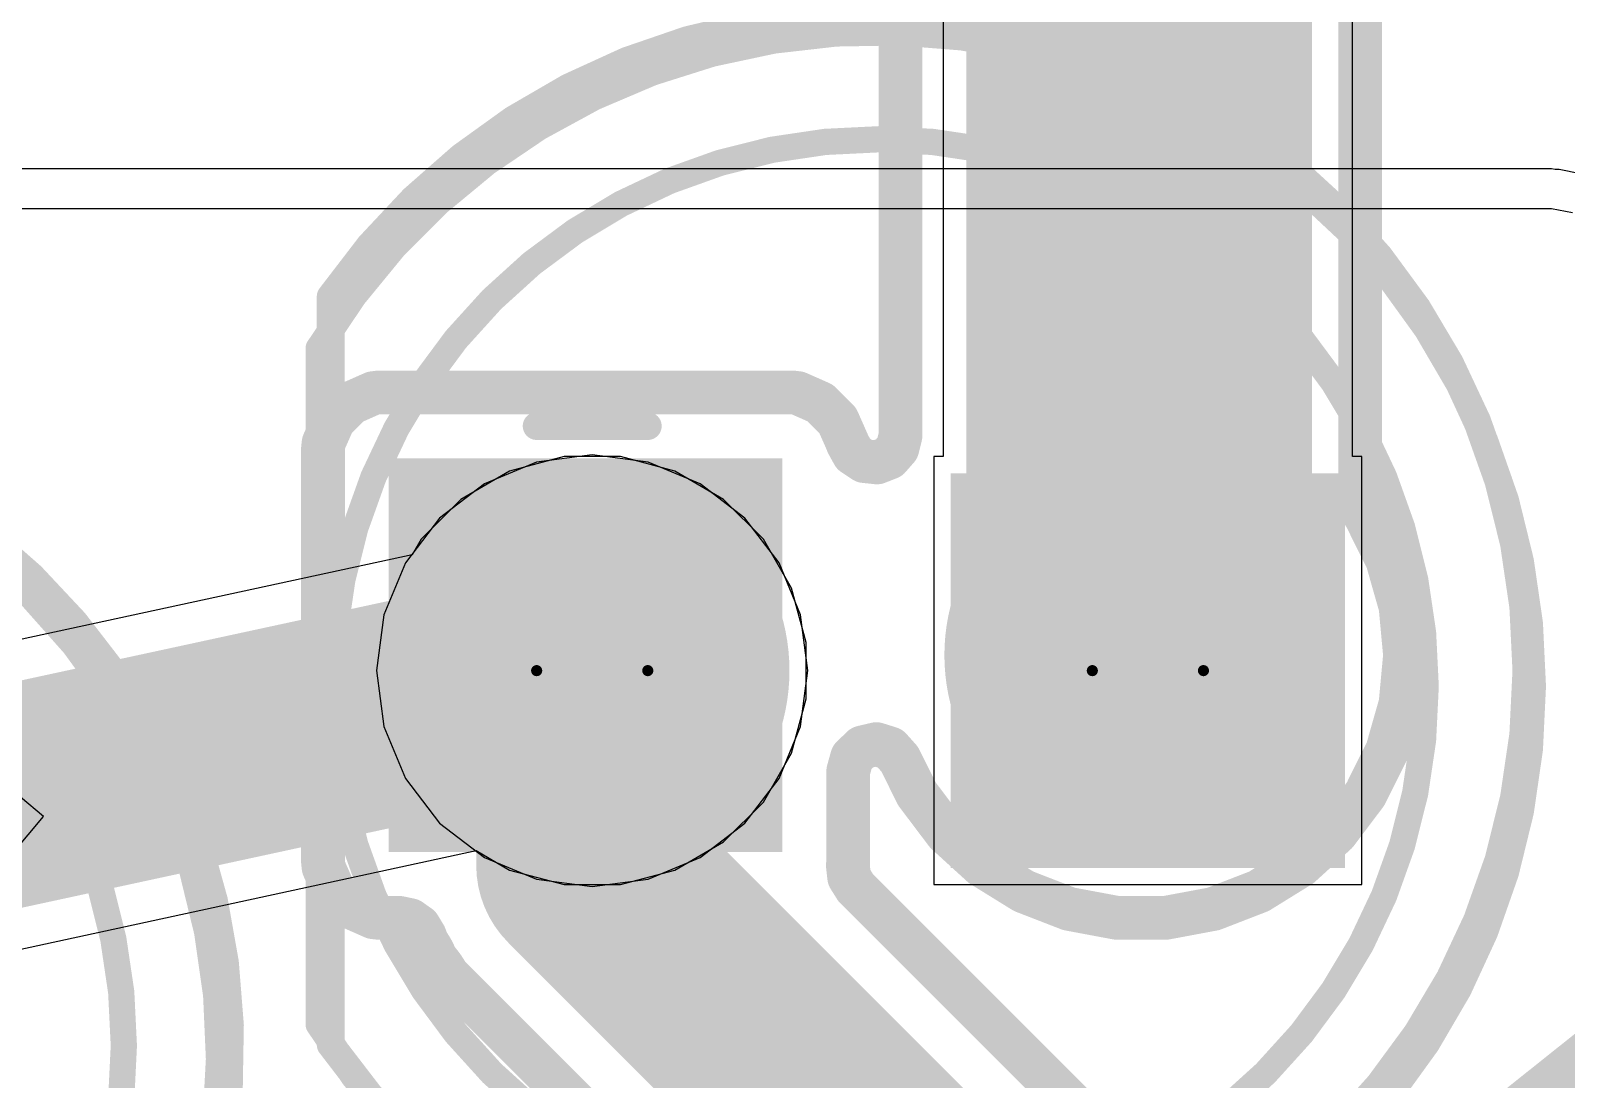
# Model space of a CAD drawing. Header units: inches. Extents: x 0 to 12.4, y -0.6 to 2.2.
# Drawn here: x 1.13 to 1.4063, y 1.0464 to 1.2351 of the extents above; entities that cross this region are included whole.
import ezdxf

# ---------------------------------------------------------------- set-up
doc = ezdxf.new("R2010")
doc.units = ezdxf.units.IN
doc.header["$MEASUREMENT"] = 0
for name, color, linetype in [('Bottom Layer', 5, 'Continuous'), ('Bottom Solder', 6, 'Continuous'), ('Dimension', 6, 'Continuous'), ('Drill Drawing', 1, 'Continuous'), ('Mechanical 4', 56, 'Continuous'), ('Multi-Layer', 9, 'Continuous'), ('Pad Holes', 156, 'Continuous'), ('Top Layer', 1, 'Continuous'), ('Top Overlay', 2, 'Continuous'), ('Top Solder', 216, 'Continuous')]:
    doc.layers.add(name, color=color, linetype=linetype)

# ---------------------------------------------------------------- blocks, each defined once
blk = doc.blocks.new('IR333_A_50')
at = {"layer": 'Top Overlay', "const_width": 0.005}
blk.add_lwpolyline([(-0.1181102, 0, -0.7350501228491367), (0.0970696, 0.0672869)], format="xyb", dxfattribs=at)
blk = doc.blocks.new('IR333_A_51')
at = {"layer": 'Bottom Layer'}
blk.add_hatch(color=5, dxfattribs=at).paths.add_polyline_path([(-0.08149605, 0.03149605), (-0.01850395, 0.03149605), (-0.01850395, -0.03149605), (-0.08149605, -0.03149605)])
h = blk.add_hatch(color=5, dxfattribs=at)
edge = h.paths.add_edge_path()
edge.add_arc((0.05, 0), 0.031496, 0, 360)
at = {"layer": 'Bottom Solder'}
blk.add_hatch(color=6, dxfattribs=at).paths.add_polyline_path([(-0.08549605, 0.03549605), (-0.01450395, 0.03549605), (-0.01450395, -0.03549605), (-0.08549605, -0.03549605)])
h = blk.add_hatch(color=6, dxfattribs=at)
edge = h.paths.add_edge_path()
edge.add_arc((0.05, 0), 0.035496, 0, 360)
at = {"layer": 'Multi-Layer'}
blk.add_hatch(color=9, dxfattribs=at).paths.add_polyline_path([(-0.08149605, 0.03149605), (-0.01850395, 0.03149605), (-0.01850395, -0.03149605), (-0.08149605, -0.03149605)])
h = blk.add_hatch(color=9, dxfattribs=at)
edge = h.paths.add_edge_path()
edge.add_arc((0.05, 0), 0.031496, 0, 360)
at = {"layer": 'Pad Holes'}
h = blk.add_hatch(color=7, dxfattribs=at)
edge = h.paths.add_edge_path()
edge.add_arc((-0.05, 0), 0.017717, 0, 360)
h = blk.add_hatch(color=7, dxfattribs=at)
edge = h.paths.add_edge_path()
edge.add_arc((0.05, 0), 0.017717, 0, 360)
at = {"layer": 'Top Layer'}
blk.add_hatch(color=1, dxfattribs=at).paths.add_polyline_path([(-0.08149605, 0.03149605), (-0.01850395, 0.03149605), (-0.01850395, -0.03149605), (-0.08149605, -0.03149605)])
h = blk.add_hatch(color=1, dxfattribs=at)
edge = h.paths.add_edge_path()
edge.add_arc((0.05, 0), 0.031496, 0, 360)
at = {"layer": 'Top Solder'}
blk.add_hatch(color=216, dxfattribs=at).paths.add_polyline_path([(-0.08549605, 0.03549605), (-0.01450395, 0.03549605), (-0.01450395, -0.03549605), (-0.08549605, -0.03549605)])
h = blk.add_hatch(color=216, dxfattribs=at)
edge = h.paths.add_edge_path()
edge.add_arc((0.05, 0), 0.035496, 0, 360)
at = {"layer": 'Top Overlay', "const_width": 0.005}
for points in [[(-0.1181102, 0, -0.7350501228491367), (0.0970696, 0.0672869)], [(0.0970696, -0.0672869, -0.7350501228491365), (-0.1181102, 0)]]:
    blk.add_lwpolyline(points, format="xyb", dxfattribs=at)
for points in [[(0.0970696, 0.0672869), (0.0970696, -0.0672869)], [(-0.05, -0.041), (-0.05, -0.061)], [(0.06, -0.044), (0.04, -0.044)], [(-0.04, -0.051), (-0.06, -0.051)]]:
    blk.add_lwpolyline(points, dxfattribs=at)
at = {"layer": 'Top Overlay', "const_width": 0.0025}
for points in [[(0.0958196, 0.0672869, 1), (0.0983196, 0.0672869, 1)], [(0.0958196, 0.0672869, 1), (0.0983196, 0.0672869, 1)], [(-0.1193602, 0, 1), (-0.1168602, 0, 1)], [(-0.1193602, 0, 1), (-0.1168602, 0, 1)], [(-0.05125, -0.041, 1), (-0.04875, -0.041, 1)], [(0.03875, -0.044, 1), (0.04125, -0.044, 1)], [(0.05875, -0.044, 1), (0.06125, -0.044, 1)], [(-0.06125, -0.051, 1), (-0.05875, -0.051, 1)], [(-0.04125, -0.051, 1), (-0.03875, -0.051, 1)], [(-0.05125, -0.061, 1), (-0.04875, -0.061, 1)], [(0.0958196, -0.0672869, 1), (0.0983196, -0.0672869, 1)], [(0.0958196, -0.0672869, 1), (0.0983196, -0.0672869, 1)]]:
    blk.add_lwpolyline(points, format="xyb", close=True, dxfattribs=at)
blk = doc.blocks.new('IR333_A_52')
at = {"layer": 'Top Overlay', "const_width": 0.005}
blk.add_lwpolyline([(0.0970696, 0.0672869), (0.0970696, -0.067287)], dxfattribs=at)

msp = doc.modelspace()

# ---------------------------------------------------------------- hatches: boundary and pattern name
at = {"layer": 'Dimension'}
msp.add_hatch(color=6, dxfattribs=at).paths.add_polyline_path([(1.19438395, 1.15814625), (1.26525005, 1.15814625), (1.26525005, 1.08728015), (1.19438395, 1.08728015)])
h = msp.add_hatch(color=6, dxfattribs=at)
edge = h.paths.add_edge_path()
edge.add_arc((1.3298171, 1.1227132), 0.035433, 0, 360)
h = msp.add_hatch(color=6, dxfattribs=at)
edge = h.paths.add_edge_path()
edge.add_arc((1.3298171, 1.1227132), 0.035433, 0, 360)

# ---------------------------------------------------------------- linework, layer by layer
at = {"layer": 'Bottom Layer'}
for p, q in [((1.4036368, 1.2102225), (1.0715786, 1.2102225)), ((1.4043261, 1.2100854), (1.4036368, 1.2102225)), ((1.4050292, 1.2100854), (1.4043261, 1.2100854)), ((1.4088323, 1.2093289), (1.4050292, 1.2100854)), ((1.0715786, 1.2030854), (1.4036368, 1.2030854)), ((1.4036368, 1.2030854), (1.4074399, 1.2023289)), ((1.2310079, 1.1587573), (1.2209584, 1.1574343)), ((1.2410574, 1.1574343), (1.2310079, 1.1587573)), ((1.2209584, 1.1574343), (1.2115938, 1.1535553)), ((1.250422, 1.1535553), (1.2410574, 1.1574343)), ((1.2115938, 1.1535553), (1.2035522, 1.1473848)), ((1.2584636, 1.1473848), (1.250422, 1.1535553)), ((1.2035522, 1.1473848), (1.1973817, 1.1393432)), ((1.2646341, 1.1393432), (1.2584636, 1.1473848)), ((1.1322423, 1.093674), (1.073263, 1.1431635)), ((1.1973817, 1.1393432), (1.1935027, 1.1299786)), ((1.2685131, 1.1299786), (1.2646341, 1.1393432)), ((1.1935027, 1.1299786), (1.1921797, 1.1199291)), ((1.2698361, 1.1199291), (1.2685131, 1.1299786)), ((1.1921797, 1.1199291), (1.1935027, 1.1098796)), ((1.2685131, 1.1098796), (1.2698361, 1.1199291)), ((1.1935027, 1.1098796), (1.1973817, 1.100515)), ((1.2646341, 1.100515), (1.2685131, 1.1098796)), ((1.1973817, 1.100515), (1.2035522, 1.0924734)), ((1.2584636, 1.0924734), (1.2646341, 1.100515)), ((1.0827528, 1.0346947), (1.1322423, 1.093674)), ((1.2035522, 1.0924734), (1.2115938, 1.0863029)), ((1.250422, 1.0863029), (1.2584636, 1.0924734)), ((1.2115938, 1.0863029), (1.2209584, 1.0824239)), ((1.2410574, 1.0824239), (1.250422, 1.0863029)), ((1.2209584, 1.0824239), (1.2310079, 1.0811009)), ((1.2310079, 1.0811009), (1.2410574, 1.0824239))]:
    msp.add_line(p, q, dxfattribs=at)
at = {"layer": 'Dimension'}
for points, const_width in [([(1.3278486, 1.1246817), (1.3278486, 1.4868864)], 0.0590551), ([(1.2864903, 1.1622253), (1.2864903, 1.4386777)], 0.007874), ([(1.3692068, 1.1506119), (1.3692068, 1.4386777)], 0.007874), ([(1.1872624, 1.1677558), (1.1875822, 1.1680756)], 0.007874), ([(1.1875822, 1.1680756), (1.1879959, 1.1682583)], 0.007874), ([(1.1879959, 1.1682583), (1.187996, 1.1682583)], 0.007874), ([(1.187996, 1.1682583), (1.1912925, 1.1697139)], 0.007874), ([(1.1912925, 1.1697139), (1.1912926, 1.1697139)], 0.007874), ([(1.1912926, 1.1697139), (1.1916285, 1.1698622)], 0.007874), ([(1.1916285, 1.1698622), (1.1919933, 1.1699045)], 0.007874), ([(1.1919933, 1.1699045), (1.1924776, 1.1699607)], 0.007874), ([(1.1924776, 1.1699607), (1.1924781, 1.1699607)], 0.007874), ([(1.1924781, 1.1699607), (1.1926177, 1.1699769)], 0.007874), ([(1.1926177, 1.1699769), (1.1927579, 1.1699769)], 0.007874), ([(1.1927579, 1.1699769), (1.1927586, 1.1699769)], 0.007874), ([(1.1927586, 1.1699769), (1.2668757, 1.1699769)], 0.007874), ([(1.2668757, 1.1699769), (1.2670165, 1.1699769)], 0.007874), ([(1.2670165, 1.1699769), (1.2671557, 1.1699608)], 0.007874), ([(1.2671557, 1.1699608), (1.2671562, 1.1699607)], 0.007874), ([(1.2671562, 1.1699607), (1.2676409, 1.1699045)], 0.007874), ([(1.2676409, 1.1699045), (1.2680057, 1.1698622)], 0.007874), ([(1.2680057, 1.1698622), (1.2683414, 1.169714)], 0.007874), ([(1.2683414, 1.169714), (1.2683416, 1.1697139)], 0.007874), ([(1.2683416, 1.1697139), (1.2714641, 1.1683352)], 0.007874), ([(1.2714641, 1.1683352), (1.2720519, 1.1680756)], 0.007874), ([(1.2720519, 1.1680756), (1.2751795, 1.164948)], 0.007874), ([(1.1844546, 1.164948), (1.1847744, 1.1652678)], 0.007874), ([(1.1847744, 1.1652678), (1.1847745, 1.1652679)], 0.007874), ([(1.1847745, 1.1652679), (1.1872623, 1.1677557)], 0.007874), ([(1.1872623, 1.1677557), (1.1872624, 1.1677558)], 0.007874), ([(1.1828163, 1.1612377), (1.1842719, 1.1645342)], 0.007874), ([(1.1842719, 1.1645342), (1.184272, 1.1645343)], 0.007874), ([(1.184272, 1.1645343), (1.1844546, 1.164948)], 0.007874), ([(1.2751795, 1.164948), (1.2769661, 1.1609018)], 0.007874), ([(1.1825533, 1.1599126), (1.1825694, 1.1600518)], 0.007874), ([(1.1825533, 1.1597719), (1.1825533, 1.1599126)], 0.007874), ([(1.1825533, 1.0856547), (1.1825533, 1.1597719)], 0.007874), ([(1.1825694, 1.1600518), (1.1825695, 1.1600523)], 0.007874), ([(1.1825695, 1.1600523), (1.1826257, 1.160537)], 0.007874), ([(1.1826257, 1.1605371), (1.1826681, 1.1609018)], 0.007874), ([(1.1826257, 1.160537), (1.1826257, 1.1605371)], 0.007874), ([(1.1826681, 1.1609018), (1.1828163, 1.1612374)], 0.007874), ([(1.1828163, 1.1612374), (1.1828163, 1.1612377)], 0.007874), ([(1.2769661, 1.1609018), (1.276978, 1.1607986)], 0.007874), ([(1.276978, 1.1607986), (1.2780196, 1.1589157)], 0.007874), ([(1.2844136, 1.1582298), (1.2859402, 1.1599738)], 0.007874), ([(1.2859402, 1.1599738), (1.2864903, 1.1622253)], 0.007874), ([(1.2780196, 1.1589157), (1.2799504, 1.1576336)], 0.007874), ([(1.2799504, 1.1576336), (1.2822548, 1.1573864)], 0.007874), ([(1.2822548, 1.1573864), (1.2844136, 1.1582298)], 0.007874), ([(1.3278486, 1.1246817), (1.3298171, 1.1227132)], 0.0590551), ([(1.3692068, 1.1506119), (1.3699381, 1.1480419)], 0.007874), ([(1.3699381, 1.1480419), (1.3700378, 1.1478809)], 0.007874), ([(1.3700378, 1.1478809), (1.3701737, 1.1477009)], 0.007874), ([(1.3701737, 1.1477009), (1.3740781, 1.1398599)], 0.007874), ([(1.2298171, 1.0849179), (1.2298171, 1.1227132)], 0.0393701), ([(1.3740781, 1.1398599), (1.3741398, 1.1396429)], 0.007874), ([(1.3741398, 1.1396428), (1.3741398, 1.1396429)], 0.007874), ([(1.3741398, 1.1396428), (1.3741774, 1.1395107)], 0.007874), ([(1.3741774, 1.1395107), (1.3764752, 1.131435)], 0.007874), ([(1.3764752, 1.131435), (1.3772833, 1.1227132)], 0.007874), ([(1.3764752, 1.1139913), (1.3772833, 1.1227132)], 0.007874), ([(1.3740781, 1.1055664), (1.3764752, 1.1139913)], 0.007874), ([(1.2770808, 1.1018306), (1.2777653, 1.1043233)], 0.007874), ([(1.2777653, 1.1043233), (1.2796267, 1.1061172)], 0.007874), ([(1.2796267, 1.1061172), (1.2821431, 1.106709)], 0.007874), ([(1.2821431, 1.106709), (1.2846089, 1.105933)], 0.007874), ([(1.2846089, 1.105933), (1.2863328, 1.1040065)], 0.007874), ([(1.3701737, 1.0977254), (1.3740781, 1.1055664)], 0.007874), ([(1.2770808, 1.1018306), (1.2770809, 1.0855137)], 0.007874), ([(1.2863328, 1.1040065), (1.2893599, 1.0979274)], 0.007874), ([(1.2298171, 1.0849179), (1.3987147, 0.9160202)], 0.0393701), ([(1.2893599, 1.0979274), (1.28936, 1.0979272)], 0.007874), ([(1.28936, 1.0979272), (1.2894605, 1.0977254)], 0.007874), ([(1.2894605, 1.0977254), (1.2895963, 1.0975456)], 0.007874), ([(1.2895963, 1.0975456), (1.2895964, 1.0975454)], 0.007874), ([(1.2895964, 1.0975454), (1.2946029, 1.0909156)], 0.007874), ([(1.3648951, 1.0907354), (1.3701737, 1.0977254)], 0.007874), ([(1.2946029, 1.0909156), (1.2946031, 1.0909154)], 0.007874), ([(1.2946031, 1.0909154), (1.2947391, 1.0907354)], 0.007874), ([(1.2947391, 1.0907354), (1.2949059, 1.0905833)], 0.007874), ([(1.2949059, 1.0905833), (1.294906, 1.0905832)], 0.007874), ([(1.294906, 1.0905832), (1.2979968, 1.0877656)], 0.007874), ([(1.3584219, 1.0848343), (1.3648951, 1.0907354)], 0.007874), ([(1.2979968, 1.0877656), (1.3012123, 1.0848343)], 0.007874), ([(1.1825533, 1.085654), (1.1825533, 1.0856547)], 0.007874), ([(1.1825533, 1.0855138), (1.1825533, 1.085654)], 0.007874), ([(1.1825533, 1.0855138), (1.1825695, 1.0853741)], 0.007874), ([(1.1825695, 1.0853741), (1.1825696, 1.0853737)], 0.007874), ([(1.1825696, 1.0853737), (1.1825792, 1.0852907)], 0.007874), ([(1.1825792, 1.0852907), (1.1826681, 1.0845245)], 0.007874), ([(1.277011, 1.0849115), (1.2770137, 1.084935)], 0.007874), ([(1.277011, 1.0849115), (1.2772497, 1.082744)], 0.007874), ([(1.2770137, 1.084935), (1.2770809, 1.0855137)], 0.007874), ([(1.1826681, 1.0845245), (1.1828163, 1.0841887)], 0.007874), ([(1.1828163, 1.0841887), (1.1828164, 1.0841886)], 0.007874), ([(1.1828164, 1.0841886), (1.183675, 1.0822441)], 0.007874), ([(1.183675, 1.0822441), (1.1844546, 1.0804783)], 0.007874), ([(1.2772497, 1.082744), (1.2784083, 1.0808967)], 0.007874), ([(1.3012123, 1.0848343), (1.3086596, 1.0802231)], 0.007874), ([(1.3509746, 1.0802231), (1.3584219, 1.0848343)], 0.007874), ([(1.1844546, 1.0804783), (1.1875822, 1.0773507)], 0.007874), ([(1.2784083, 1.0808967), (1.4103391, 0.9489659)], 0.007874), ([(1.3086596, 1.0802231), (1.3168273, 1.0770589)], 0.007874), ([(1.3428068, 1.0770589), (1.3509746, 1.0802231)], 0.007874), ([(1.1875822, 1.0773507), (1.1897511, 1.0763931)], 0.007874), ([(1.3168273, 1.0770589), (1.3254374, 1.0754494)], 0.007874), ([(1.3341967, 1.0754494), (1.3428068, 1.0770589)], 0.007874), ([(1.3883459, 1.0339946), (1.4447883, 1.0790069)], 0.007874), ([(1.1897511, 1.0763931), (1.1912926, 1.0757124)], 0.007874), ([(1.1912926, 1.0757124), (1.1916285, 1.0755641)], 0.007874), ([(1.1916285, 1.0755641), (1.1926177, 1.0754494)], 0.007874), ([(1.1926177, 1.0754494), (1.1962769, 1.0754494)], 0.007874), ([(1.1962769, 1.0754494), (1.1982291, 1.0750421)], 0.007874), ([(1.1982291, 1.0750421), (1.1998555, 1.0738881)], 0.007874), ([(1.1998555, 1.0738881), (1.2008848, 1.07218)], 0.007874), ([(1.3254374, 1.0754494), (1.3339712, 1.0754494)], 0.007874), ([(1.3339712, 1.0754494), (1.3341967, 1.0754494)], 0.007874), ([(1.2008848, 1.07218), (1.2012427, 1.0711572)], 0.007874), ([(1.2012427, 1.0711572), (1.2013884, 1.0709253)], 0.007874), ([(1.2013884, 1.0709253), (1.2013885, 1.0709252)], 0.007874), ([(1.2013885, 1.0709252), (1.2020443, 1.0698814)], 0.007874), ([(1.2020443, 1.0698814), (1.2023091, 1.0694024)], 0.007874), ([(1.2023091, 1.0694024), (1.2028442, 1.0682913)], 0.007874), ([(1.2028442, 1.0682913), (1.2029631, 1.0680444)], 0.007874), ([(1.2029631, 1.0680444), (1.2037803, 1.0670196)], 0.007874), ([(1.2037803, 1.0670196), (1.2039026, 1.0668663)], 0.007874), ([(1.2039026, 1.0668663), (1.2042194, 1.0664198)], 0.007874), ([(1.2042194, 1.0664198), (1.2050212, 1.0651438)], 0.007874), ([(1.2050212, 1.0651438), (1.2062806, 1.0638843)], 0.007874), ([(1.2062806, 1.0638843), (1.3739188, 0.8962462)], 0.007874)]:
    msp.add_lwpolyline(points, dxfattribs=dict(at, const_width=const_width))
for points, const_width in [([(1.1856137, 1.1680756, 1), (1.1895507, 1.1680756, 1)], 0.003937), ([(1.1856137, 1.1680756, 1), (1.1895507, 1.1680756, 1)], 0.003937), ([(1.1860274, 1.1682583, 1), (1.1899644, 1.1682583, 1)], 0.003937), ([(1.1860274, 1.1682583, 1), (1.1899644, 1.1682583, 1)], 0.003937), ([(1.1860275, 1.1682583, 1), (1.1899645, 1.1682583, 1)], 0.003937), ([(1.1860275, 1.1682583, 1), (1.1899645, 1.1682583, 1)], 0.003937), ([(1.189324, 1.1697139, 1), (1.193261, 1.1697139, 1)], 0.003937), ([(1.189324, 1.1697139, 1), (1.193261, 1.1697139, 1)], 0.003937), ([(1.1893241, 1.1697139, 1), (1.1932611, 1.1697139, 1)], 0.003937), ([(1.1893241, 1.1697139, 1), (1.1932611, 1.1697139, 1)], 0.003937), ([(1.18966, 1.1698622, 1), (1.193597, 1.1698622, 1)], 0.003937), ([(1.18966, 1.1698622, 1), (1.193597, 1.1698622, 1)], 0.003937), ([(1.1900248, 1.1699045, 1), (1.1939618, 1.1699045, 1)], 0.003937), ([(1.1900248, 1.1699045, 1), (1.1939618, 1.1699045, 1)], 0.003937), ([(1.1905091, 1.1699607, 1), (1.1944461, 1.1699607, 1)], 0.003937), ([(1.1905091, 1.1699607, 1), (1.1944461, 1.1699607, 1)], 0.003937), ([(1.1905096, 1.1699607, 1), (1.1944466, 1.1699607, 1)], 0.003937), ([(1.1905096, 1.1699607, 1), (1.1944466, 1.1699607, 1)], 0.003937), ([(1.1906492, 1.1699769, 1), (1.1945862, 1.1699769, 1)], 0.003937), ([(1.1906492, 1.1699769, 1), (1.1945862, 1.1699769, 1)], 0.003937), ([(1.1907894, 1.1699769, 1), (1.1947264, 1.1699769, 1)], 0.003937), ([(1.1907894, 1.1699769, 1), (1.1947264, 1.1699769, 1)], 0.003937), ([(1.1907901, 1.1699769, 1), (1.1947271, 1.1699769, 1)], 0.003937), ([(1.1907901, 1.1699769, 1), (1.1947271, 1.1699769, 1)], 0.003937), ([(1.2649072, 1.1699769, 1), (1.2688442, 1.1699769, 1)], 0.003937), ([(1.2649072, 1.1699769, 1), (1.2688442, 1.1699769, 1)], 0.003937), ([(1.265048, 1.1699769, 1), (1.268985, 1.1699769, 1)], 0.003937), ([(1.265048, 1.1699769, 1), (1.268985, 1.1699769, 1)], 0.003937), ([(1.2651872, 1.1699608, 1), (1.2691242, 1.1699608, 1)], 0.003937), ([(1.2651872, 1.1699608, 1), (1.2691242, 1.1699608, 1)], 0.003937), ([(1.2651877, 1.1699607, 1), (1.2691247, 1.1699607, 1)], 0.003937), ([(1.2651877, 1.1699607, 1), (1.2691247, 1.1699607, 1)], 0.003937), ([(1.2656724, 1.1699045, 1), (1.2696094, 1.1699045, 1)], 0.003937), ([(1.2656724, 1.1699045, 1), (1.2696094, 1.1699045, 1)], 0.003937), ([(1.2660372, 1.1698622, 1), (1.2699742, 1.1698622, 1)], 0.003937), ([(1.2660372, 1.1698622, 1), (1.2699742, 1.1698622, 1)], 0.003937), ([(1.2663729, 1.169714, 1), (1.2703099, 1.169714, 1)], 0.003937), ([(1.2663729, 1.169714, 1), (1.2703099, 1.169714, 1)], 0.003937), ([(1.2663731, 1.1697139, 1), (1.2703101, 1.1697139, 1)], 0.003937), ([(1.2663731, 1.1697139, 1), (1.2703101, 1.1697139, 1)], 0.003937), ([(1.2694956, 1.1683352, 1), (1.2734326, 1.1683352, 1)], 0.003937), ([(1.2694956, 1.1683352, 1), (1.2734326, 1.1683352, 1)], 0.003937), ([(1.2700834, 1.1680756, 1), (1.2740204, 1.1680756, 1)], 0.003937), ([(1.2700834, 1.1680756, 1), (1.2740204, 1.1680756, 1)], 0.003937), ([(1.1828059, 1.1652678, 1), (1.1867429, 1.1652678, 1)], 0.003937), ([(1.1828059, 1.1652678, 1), (1.1867429, 1.1652678, 1)], 0.003937), ([(1.182806, 1.1652679, 1), (1.186743, 1.1652679, 1)], 0.003937), ([(1.182806, 1.1652679, 1), (1.186743, 1.1652679, 1)], 0.003937), ([(1.1852938, 1.1677557, 1), (1.1892308, 1.1677557, 1)], 0.003937), ([(1.1852938, 1.1677557, 1), (1.1892308, 1.1677557, 1)], 0.003937), ([(1.1852939, 1.1677558, 1), (1.1892309, 1.1677558, 1)], 0.003937), ([(1.1852939, 1.1677558, 1), (1.1892309, 1.1677558, 1)], 0.003937), ([(1.1823034, 1.1645342, 1), (1.1862404, 1.1645342, 1)], 0.003937), ([(1.1823034, 1.1645342, 1), (1.1862404, 1.1645342, 1)], 0.003937), ([(1.1823035, 1.1645343, 1), (1.1862405, 1.1645343, 1)], 0.003937), ([(1.1823035, 1.1645343, 1), (1.1862405, 1.1645343, 1)], 0.003937), ([(1.1824861, 1.164948, 1), (1.1864231, 1.164948, 1)], 0.003937), ([(1.1824861, 1.164948, 1), (1.1864231, 1.164948, 1)], 0.003937), ([(1.273211, 1.164948, 1), (1.277148, 1.164948, 1)], 0.003937), ([(1.273211, 1.164948, 1), (1.277148, 1.164948, 1)], 0.003937), ([(1.1805848, 1.1599126, 1), (1.1845218, 1.1599126, 1)], 0.003937), ([(1.1805848, 1.1599126, 1), (1.1845218, 1.1599126, 1)], 0.003937), ([(1.1805848, 1.1597719, 1), (1.1845218, 1.1597719, 1)], 0.003937), ([(1.1805848, 1.1597719, 1), (1.1845218, 1.1597719, 1)], 0.003937), ([(1.1806009, 1.1600518, 1), (1.1845379, 1.1600518, 1)], 0.003937), ([(1.1806009, 1.1600518, 1), (1.1845379, 1.1600518, 1)], 0.003937), ([(1.180601, 1.1600523, 1), (1.184538, 1.1600523, 1)], 0.003937), ([(1.180601, 1.1600523, 1), (1.184538, 1.1600523, 1)], 0.003937), ([(1.1806572, 1.1605371, 1), (1.1845942, 1.1605371, 1)], 0.003937), ([(1.1806572, 1.1605371, 1), (1.1845942, 1.1605371, 1)], 0.003937), ([(1.1806572, 1.160537, 1), (1.1845942, 1.160537, 1)], 0.003937), ([(1.1806572, 1.160537, 1), (1.1845942, 1.160537, 1)], 0.003937), ([(1.1806996, 1.1609018, 1), (1.1846366, 1.1609018, 1)], 0.003937), ([(1.1806996, 1.1609018, 1), (1.1846366, 1.1609018, 1)], 0.003937), ([(1.1808478, 1.1612377, 1), (1.1847848, 1.1612377, 1)], 0.003937), ([(1.1808478, 1.1612377, 1), (1.1847848, 1.1612377, 1)], 0.003937), ([(1.1808478, 1.1612374, 1), (1.1847848, 1.1612374, 1)], 0.003937), ([(1.1808478, 1.1612374, 1), (1.1847848, 1.1612374, 1)], 0.003937), ([(1.2749976, 1.1609018, 1), (1.2789346, 1.1609018, 1)], 0.003937), ([(1.2749976, 1.1609018, 1), (1.2789346, 1.1609018, 1)], 0.003937), ([(1.2750095, 1.1607986, 1), (1.2789465, 1.1607986, 1)], 0.003937), ([(1.2750095, 1.1607986, 1), (1.2789465, 1.1607986, 1)], 0.003937), ([(1.2839717, 1.1599738, 1), (1.2879087, 1.1599738, 1)], 0.003937), ([(1.2839717, 1.1599738, 1), (1.2879087, 1.1599738, 1)], 0.003937), ([(1.2845218, 1.1622253, 1), (1.2884588, 1.1622253, 1)], 0.003937), ([(1.2845218, 1.1622253, 1), (1.2884588, 1.1622253, 1)], 0.003937), ([(1.2760511, 1.1589157, 1), (1.2799881, 1.1589157, 1)], 0.003937), ([(1.2760511, 1.1589157, 1), (1.2799881, 1.1589157, 1)], 0.003937), ([(1.2779819, 1.1576336, 1), (1.2819189, 1.1576336, 1)], 0.003937), ([(1.2779819, 1.1576336, 1), (1.2819189, 1.1576336, 1)], 0.003937), ([(1.2802863, 1.1573864, 1), (1.2842233, 1.1573864, 1)], 0.003937), ([(1.2802863, 1.1573864, 1), (1.2842233, 1.1573864, 1)], 0.003937), ([(1.2824451, 1.1582298, 1), (1.2863821, 1.1582298, 1)], 0.003937), ([(1.2824451, 1.1582298, 1), (1.2863821, 1.1582298, 1)], 0.003937), ([(1.3130848, 1.1246817, 1), (1.3426124, 1.1246817, 1)], 0.0295275), ([(1.3130848, 1.1246817, 1), (1.3426124, 1.1246817, 1)], 0.0295275), ([(1.3672383, 1.1506119, 1), (1.3711753, 1.1506119, 1)], 0.003937), ([(1.3672383, 1.1506119, 1), (1.3711753, 1.1506119, 1)], 0.003937), ([(1.3150533, 1.1227132, 1), (1.3445809, 1.1227132, 1)], 0.0295275), ([(1.3679696, 1.1480419, 1), (1.3719066, 1.1480419, 1)], 0.003937), ([(1.3679696, 1.1480419, 1), (1.3719066, 1.1480419, 1)], 0.003937), ([(1.3680693, 1.1478809, 1), (1.3720063, 1.1478809, 1)], 0.003937), ([(1.3680693, 1.1478809, 1), (1.3720063, 1.1478809, 1)], 0.003937), ([(1.3682052, 1.1477009, 1), (1.3721422, 1.1477009, 1)], 0.003937), ([(1.3682052, 1.1477009, 1), (1.3721422, 1.1477009, 1)], 0.003937), ([(1.2199746, 1.1227132, 1), (1.2396596, 1.1227132, 1)], 0.019685), ([(1.3721096, 1.1398599, 1), (1.3760466, 1.1398599, 1)], 0.003937), ([(1.3721096, 1.1398599, 1), (1.3760466, 1.1398599, 1)], 0.003937), ([(1.3721713, 1.1396429, 1), (1.3761083, 1.1396429, 1)], 0.003937), ([(1.3721713, 1.1396429, 1), (1.3761083, 1.1396429, 1)], 0.003937), ([(1.3721713, 1.1396428, 1), (1.3761083, 1.1396428, 1)], 0.003937), ([(1.3721713, 1.1396428, 1), (1.3761083, 1.1396428, 1)], 0.003937), ([(1.3722089, 1.1395107, 1), (1.3761459, 1.1395107, 1)], 0.003937), ([(1.3722089, 1.1395107, 1), (1.3761459, 1.1395107, 1)], 0.003937), ([(1.3745067, 1.131435, 1), (1.3784437, 1.131435, 1)], 0.003937), ([(1.3745067, 1.131435, 1), (1.3784437, 1.131435, 1)], 0.003937), ([(1.3753148, 1.1227132, 1), (1.3792518, 1.1227132, 1)], 0.003937), ([(1.3753148, 1.1227132, 1), (1.3792518, 1.1227132, 1)], 0.003937), ([(1.3745067, 1.1139913, 1), (1.3784437, 1.1139913, 1)], 0.003937), ([(1.3745067, 1.1139913, 1), (1.3784437, 1.1139913, 1)], 0.003937), ([(1.2757968, 1.1043233, 1), (1.2797338, 1.1043233, 1)], 0.003937), ([(1.2757968, 1.1043233, 1), (1.2797338, 1.1043233, 1)], 0.003937), ([(1.2776582, 1.1061172, 1), (1.2815952, 1.1061172, 1)], 0.003937), ([(1.2776582, 1.1061172, 1), (1.2815952, 1.1061172, 1)], 0.003937), ([(1.2801746, 1.106709, 1), (1.2841116, 1.106709, 1)], 0.003937), ([(1.2801746, 1.106709, 1), (1.2841116, 1.106709, 1)], 0.003937), ([(1.2826404, 1.105933, 1), (1.2865774, 1.105933, 1)], 0.003937), ([(1.2826404, 1.105933, 1), (1.2865774, 1.105933, 1)], 0.003937), ([(1.3721096, 1.1055664, 1), (1.3760466, 1.1055664, 1)], 0.003937), ([(1.3721096, 1.1055664, 1), (1.3760466, 1.1055664, 1)], 0.003937), ([(1.2751123, 1.1018306, 1), (1.2790493, 1.1018306, 1)], 0.003937), ([(1.2751123, 1.1018306, 1), (1.2790493, 1.1018306, 1)], 0.003937), ([(1.2843643, 1.1040065, 1), (1.2883013, 1.1040065, 1)], 0.003937), ([(1.2843643, 1.1040065, 1), (1.2883013, 1.1040065, 1)], 0.003937), ([(1.2199746, 1.0849179, 1), (1.2396596, 1.0849179, 1)], 0.019685), ([(1.2199746, 1.0849179, 1), (1.2396596, 1.0849179, 1)], 0.019685), ([(1.2873914, 1.0979274, 1), (1.2913284, 1.0979274, 1)], 0.003937), ([(1.2873914, 1.0979274, 1), (1.2913284, 1.0979274, 1)], 0.003937), ([(1.2873915, 1.0979272, 1), (1.2913285, 1.0979272, 1)], 0.003937), ([(1.2873915, 1.0979272, 1), (1.2913285, 1.0979272, 1)], 0.003937), ([(1.287492, 1.0977254, 1), (1.291429, 1.0977254, 1)], 0.003937), ([(1.287492, 1.0977254, 1), (1.291429, 1.0977254, 1)], 0.003937), ([(1.2876278, 1.0975456, 1), (1.2915648, 1.0975456, 1)], 0.003937), ([(1.2876278, 1.0975456, 1), (1.2915648, 1.0975456, 1)], 0.003937), ([(1.2876279, 1.0975454, 1), (1.2915649, 1.0975454, 1)], 0.003937), ([(1.2876279, 1.0975454, 1), (1.2915649, 1.0975454, 1)], 0.003937), ([(1.3682052, 1.0977254, 1), (1.3721422, 1.0977254, 1)], 0.003937), ([(1.3682052, 1.0977254, 1), (1.3721422, 1.0977254, 1)], 0.003937), ([(1.2926344, 1.0909156, 1), (1.2965714, 1.0909156, 1)], 0.003937), ([(1.2926344, 1.0909156, 1), (1.2965714, 1.0909156, 1)], 0.003937), ([(1.2926346, 1.0909154, 1), (1.2965716, 1.0909154, 1)], 0.003937), ([(1.2926346, 1.0909154, 1), (1.2965716, 1.0909154, 1)], 0.003937), ([(1.2927706, 1.0907354, 1), (1.2967076, 1.0907354, 1)], 0.003937), ([(1.2927706, 1.0907354, 1), (1.2967076, 1.0907354, 1)], 0.003937), ([(1.2929374, 1.0905833, 1), (1.2968744, 1.0905833, 1)], 0.003937), ([(1.2929374, 1.0905833, 1), (1.2968744, 1.0905833, 1)], 0.003937), ([(1.2929375, 1.0905832, 1), (1.2968745, 1.0905832, 1)], 0.003937), ([(1.2929375, 1.0905832, 1), (1.2968745, 1.0905832, 1)], 0.003937), ([(1.3629266, 1.0907354, 1), (1.3668636, 1.0907354, 1)], 0.003937), ([(1.3629266, 1.0907354, 1), (1.3668636, 1.0907354, 1)], 0.003937), ([(1.2960283, 1.0877656, 1), (1.2999653, 1.0877656, 1)], 0.003937), ([(1.2960283, 1.0877656, 1), (1.2999653, 1.0877656, 1)], 0.003937), ([(1.1805848, 1.0856547, 1), (1.1845218, 1.0856547, 1)], 0.003937), ([(1.1805848, 1.0856547, 1), (1.1845218, 1.0856547, 1)], 0.003937), ([(1.1805848, 1.085654, 1), (1.1845218, 1.085654, 1)], 0.003937), ([(1.1805848, 1.085654, 1), (1.1845218, 1.085654, 1)], 0.003937), ([(1.1805848, 1.0855138, 1), (1.1845218, 1.0855138, 1)], 0.003937), ([(1.1805848, 1.0855138, 1), (1.1845218, 1.0855138, 1)], 0.003937), ([(1.180601, 1.0853741, 1), (1.184538, 1.0853741, 1)], 0.003937), ([(1.180601, 1.0853741, 1), (1.184538, 1.0853741, 1)], 0.003937), ([(1.1806011, 1.0853737, 1), (1.1845381, 1.0853737, 1)], 0.003937), ([(1.1806011, 1.0853737, 1), (1.1845381, 1.0853737, 1)], 0.003937), ([(1.1806107, 1.0852907, 1), (1.1845477, 1.0852907, 1)], 0.003937), ([(1.1806107, 1.0852907, 1), (1.1845477, 1.0852907, 1)], 0.003937), ([(1.2750425, 1.0849115, 1), (1.2789795, 1.0849115, 1)], 0.003937), ([(1.2750425, 1.0849115, 1), (1.2789795, 1.0849115, 1)], 0.003937), ([(1.2750452, 1.084935, 1), (1.2789822, 1.084935, 1)], 0.003937), ([(1.2750452, 1.084935, 1), (1.2789822, 1.084935, 1)], 0.003937), ([(1.2751124, 1.0855137, 1), (1.2790494, 1.0855137, 1)], 0.003937), ([(1.2751124, 1.0855137, 1), (1.2790494, 1.0855137, 1)], 0.003937), ([(1.1806996, 1.0845245, 1), (1.1846366, 1.0845245, 1)], 0.003937), ([(1.1806996, 1.0845245, 1), (1.1846366, 1.0845245, 1)], 0.003937), ([(1.1808478, 1.0841887, 1), (1.1847848, 1.0841887, 1)], 0.003937), ([(1.1808478, 1.0841887, 1), (1.1847848, 1.0841887, 1)], 0.003937), ([(1.1808479, 1.0841886, 1), (1.1847849, 1.0841886, 1)], 0.003937), ([(1.1808479, 1.0841886, 1), (1.1847849, 1.0841886, 1)], 0.003937), ([(1.1817065, 1.0822441, 1), (1.1856435, 1.0822441, 1)], 0.003937), ([(1.1817065, 1.0822441, 1), (1.1856435, 1.0822441, 1)], 0.003937), ([(1.2752812, 1.082744, 1), (1.2792182, 1.082744, 1)], 0.003937), ([(1.2752812, 1.082744, 1), (1.2792182, 1.082744, 1)], 0.003937), ([(1.2992438, 1.0848343, 1), (1.3031808, 1.0848343, 1)], 0.003937), ([(1.2992438, 1.0848343, 1), (1.3031808, 1.0848343, 1)], 0.003937), ([(1.3564534, 1.0848343, 1), (1.3603904, 1.0848343, 1)], 0.003937), ([(1.3564534, 1.0848343, 1), (1.3603904, 1.0848343, 1)], 0.003937), ([(1.1824861, 1.0804783, 1), (1.1864231, 1.0804783, 1)], 0.003937), ([(1.1824861, 1.0804783, 1), (1.1864231, 1.0804783, 1)], 0.003937), ([(1.2764398, 1.0808967, 1), (1.2803768, 1.0808967, 1)], 0.003937), ([(1.2764398, 1.0808967, 1), (1.2803768, 1.0808967, 1)], 0.003937), ([(1.3066911, 1.0802231, 1), (1.3106281, 1.0802231, 1)], 0.003937), ([(1.3066911, 1.0802231, 1), (1.3106281, 1.0802231, 1)], 0.003937), ([(1.3490061, 1.0802231, 1), (1.3529431, 1.0802231, 1)], 0.003937), ([(1.3490061, 1.0802231, 1), (1.3529431, 1.0802231, 1)], 0.003937), ([(1.1856137, 1.0773507, 1), (1.1895507, 1.0773507, 1)], 0.003937), ([(1.1856137, 1.0773507, 1), (1.1895507, 1.0773507, 1)], 0.003937), ([(1.3148588, 1.0770589, 1), (1.3187958, 1.0770589, 1)], 0.003937), ([(1.3148588, 1.0770589, 1), (1.3187958, 1.0770589, 1)], 0.003937), ([(1.3408383, 1.0770589, 1), (1.3447753, 1.0770589, 1)], 0.003937), ([(1.3408383, 1.0770589, 1), (1.3447753, 1.0770589, 1)], 0.003937), ([(1.1877826, 1.0763931, 1), (1.1917196, 1.0763931, 1)], 0.003937), ([(1.1877826, 1.0763931, 1), (1.1917196, 1.0763931, 1)], 0.003937), ([(1.1893241, 1.0757124, 1), (1.1932611, 1.0757124, 1)], 0.003937), ([(1.1893241, 1.0757124, 1), (1.1932611, 1.0757124, 1)], 0.003937), ([(1.18966, 1.0755641, 1), (1.193597, 1.0755641, 1)], 0.003937), ([(1.18966, 1.0755641, 1), (1.193597, 1.0755641, 1)], 0.003937), ([(1.1906492, 1.0754494, 1), (1.1945862, 1.0754494, 1)], 0.003937), ([(1.1906492, 1.0754494, 1), (1.1945862, 1.0754494, 1)], 0.003937), ([(1.1943084, 1.0754494, 1), (1.1982454, 1.0754494, 1)], 0.003937), ([(1.1943084, 1.0754494, 1), (1.1982454, 1.0754494, 1)], 0.003937), ([(1.1962606, 1.0750421, 1), (1.2001976, 1.0750421, 1)], 0.003937), ([(1.1962606, 1.0750421, 1), (1.2001976, 1.0750421, 1)], 0.003937), ([(1.197887, 1.0738881, 1), (1.201824, 1.0738881, 1)], 0.003937), ([(1.197887, 1.0738881, 1), (1.201824, 1.0738881, 1)], 0.003937), ([(1.3234689, 1.0754494, 1), (1.3274059, 1.0754494, 1)], 0.003937), ([(1.3234689, 1.0754494, 1), (1.3274059, 1.0754494, 1)], 0.003937), ([(1.3320027, 1.0754494, 1), (1.3359397, 1.0754494, 1)], 0.003937), ([(1.3320027, 1.0754494, 1), (1.3359397, 1.0754494, 1)], 0.003937), ([(1.3322282, 1.0754494, 1), (1.3361652, 1.0754494, 1)], 0.003937), ([(1.3322282, 1.0754494, 1), (1.3361652, 1.0754494, 1)], 0.003937), ([(1.1989163, 1.07218, 1), (1.2028533, 1.07218, 1)], 0.003937), ([(1.1989163, 1.07218, 1), (1.2028533, 1.07218, 1)], 0.003937), ([(1.1992742, 1.0711572, 1), (1.2032112, 1.0711572, 1)], 0.003937), ([(1.1992742, 1.0711572, 1), (1.2032112, 1.0711572, 1)], 0.003937), ([(1.1994199, 1.0709253, 1), (1.2033569, 1.0709253, 1)], 0.003937), ([(1.1994199, 1.0709253, 1), (1.2033569, 1.0709253, 1)], 0.003937), ([(1.19942, 1.0709252, 1), (1.203357, 1.0709252, 1)], 0.003937), ([(1.19942, 1.0709252, 1), (1.203357, 1.0709252, 1)], 0.003937), ([(1.2000758, 1.0698814, 1), (1.2040128, 1.0698814, 1)], 0.003937), ([(1.2000758, 1.0698814, 1), (1.2040128, 1.0698814, 1)], 0.003937), ([(1.2003406, 1.0694024, 1), (1.2042776, 1.0694024, 1)], 0.003937), ([(1.2003406, 1.0694024, 1), (1.2042776, 1.0694024, 1)], 0.003937), ([(1.2008757, 1.0682913, 1), (1.2048127, 1.0682913, 1)], 0.003937), ([(1.2008757, 1.0682913, 1), (1.2048127, 1.0682913, 1)], 0.003937), ([(1.2009946, 1.0680444, 1), (1.2049316, 1.0680444, 1)], 0.003937), ([(1.2009946, 1.0680444, 1), (1.2049316, 1.0680444, 1)], 0.003937), ([(1.2018118, 1.0670196, 1), (1.2057488, 1.0670196, 1)], 0.003937), ([(1.2018118, 1.0670196, 1), (1.2057488, 1.0670196, 1)], 0.003937), ([(1.2019341, 1.0668663, 1), (1.2058711, 1.0668663, 1)], 0.003937), ([(1.2019341, 1.0668663, 1), (1.2058711, 1.0668663, 1)], 0.003937), ([(1.2022509, 1.0664198, 1), (1.2061879, 1.0664198, 1)], 0.003937), ([(1.2022509, 1.0664198, 1), (1.2061879, 1.0664198, 1)], 0.003937), ([(1.2030527, 1.0651438, 1), (1.2069897, 1.0651438, 1)], 0.003937), ([(1.2030527, 1.0651438, 1), (1.2069897, 1.0651438, 1)], 0.003937), ([(1.2043121, 1.0638843, 1), (1.2082491, 1.0638843, 1)], 0.003937), ([(1.2043121, 1.0638843, 1), (1.2082491, 1.0638843, 1)], 0.003937)]:
    msp.add_lwpolyline(points, format="xyb", close=True, dxfattribs=dict(at, const_width=const_width))
at = {"layer": 'Drill Drawing'}
for points, const_width in [([(1.2410079, 1.1199291, 1), (1.2210079, 1.1199291, 1)], 0.002), ([(1.3410079, 1.1199291, 1), (1.3210079, 1.1199291, 1)], 0.002), ([(1.2205079, 1.1199291, 1), (1.2215079, 1.1199291, 1)], 0.001), ([(1.2405079, 1.1199291, 1), (1.2415079, 1.1199291, 1)], 0.001), ([(1.3205079, 1.1199291, 1), (1.3215079, 1.1199291, 1)], 0.001), ([(1.3405079, 1.1199291, 1), (1.3415079, 1.1199291, 1)], 0.001)]:
    msp.add_lwpolyline(points, format="xyb", close=True, dxfattribs=dict(at, const_width=const_width))
at = {"layer": 'Mechanical 4', "const_width": 0.0047244}
for points in [[(1.1817872, 1.1779223, -0.7597299087981266), (1.4002915, 1.1170841)], [(1.1216804, 1.1444802, -0.7597307177310917), (1.0329976, 0.9357205)], [(1.4002912, 1.1171204, -0.75972925881936), (1.1817875, 1.0562824)]]:
    msp.add_lwpolyline(points, format="xyb", dxfattribs=at)
at = {"layer": 'Mechanical 4'}
for points, const_width in [([(1.381, 1.1171023, 1), (1.1841496, 1.1171023, 1)], 0.0047244), ([(1.1806061, 1.1779223, 1), (1.1829683, 1.1779223, 1)], 0.0023622), ([(1.1806063, 1.177929, 1), (1.1829685, 1.177929, 1)], 0.0023622), ([(1.1467192, 1.0524389, 1), (0.9498688, 1.0524389, 1)], 0.0047244), ([(1.1829685, 1.1171023, 1), (1.1853307, 1.1171023, 1)], 0.0023622), ([(1.3798189, 1.1171023, 1), (1.3821811, 1.1171023, 1)], 0.0023622), ([(1.3991101, 1.1171204, 1), (1.4014723, 1.1171204, 1)], 0.0023622), ([(1.3991104, 1.1170841, 1), (1.4014726, 1.1170841, 1)], 0.0023622), ([(1.5776419, 0.9742467, 1), (1.3807907, 0.9742467, 1)], 0.0047244), ([(1.1806063, 1.0562755, 1), (1.1829685, 1.0562755, 1)], 0.0023622), ([(1.1806064, 1.0562824, 1), (1.1829686, 1.0562824, 1)], 0.0023622), ([(1.1455381, 1.0524389, 1), (1.1479003, 1.0524389, 1)], 0.0023622)]:
    msp.add_lwpolyline(points, format="xyb", close=True, dxfattribs=dict(at, const_width=const_width))
at = {"layer": 'Mechanical 4', "const_width": 0.0047244}
for points in [[(1.1817874, 1.0562755), (1.1817874, 1.177929)], [(1.3688197, 1.0151195), (1.4639315, 1.0909702)]]:
    msp.add_lwpolyline(points, dxfattribs=at)
at = {"layer": 'Top Layer'}
for p, q in [((1.2941652, 1.4438629), (1.2941652, 1.1584251)), ((1.3678506, 1.1584251), (1.3678506, 1.4444331)), ((1.2259398, 1.1584251), (1.216149, 1.1558017)), ((1.236076, 1.1584251), (1.2259398, 1.1584251)), ((1.2458668, 1.1558017), (1.236076, 1.1584251)), ((1.2941652, 1.1584251), (1.2925119, 1.1584251)), ((1.2925119, 1.1584251), (1.2925119, 1.0814331)), ((1.3695039, 1.1584251), (1.3678506, 1.1584251)), ((1.3695039, 1.0814331), (1.3695039, 1.1584251)), ((1.216149, 1.1558017), (1.2073708, 1.1507336)), ((1.254645, 1.1507336), (1.2458668, 1.1558017)), ((1.2073708, 1.1507336), (1.2002034, 1.1435662)), ((1.2618124, 1.1435662), (1.254645, 1.1507336)), ((1.2002034, 1.1435662), (1.1985964, 1.1407828)), ((1.2668805, 1.134788), (1.2618124, 1.1435662)), ((1.1985964, 1.1407828), (1.1012001, 1.1197215)), ((1.2695039, 1.1249972), (1.2668805, 1.134788)), ((1.2695039, 1.114861), (1.2695039, 1.1249972)), ((1.2668805, 1.1050702), (1.2695039, 1.114861)), ((1.2618124, 1.096292), (1.2668805, 1.1050702)), ((1.254645, 1.0891246), (1.2618124, 1.096292)), ((1.2458668, 1.0840565), (1.254645, 1.0891246)), ((1.108701, 1.0656185), (1.2101044, 1.0875464)), ((1.2101044, 1.0875464), (1.216149, 1.0840565)), ((1.216149, 1.0840565), (1.2259398, 1.0814331)), ((1.236076, 1.0814331), (1.2458668, 1.0840565)), ((1.2259398, 1.0814331), (1.236076, 1.0814331)), ((1.2925119, 1.0814331), (1.3695039, 1.0814331))]:
    msp.add_line(p, q, dxfattribs=at)
for points, const_width in [([(1.3310079, 1.1199291), (1.3310079, 1.4826299)], 0.0590551), ([(1.0942038, 1.0903461), (1.2310079, 1.1199291)], 0.04)]:
    msp.add_lwpolyline(points, dxfattribs=dict(at, const_width=const_width))
for points, const_width in [([(1.3162441, 1.1199291, 1), (1.3457717, 1.1199291, 1)], 0.0295275), ([(1.2210079, 1.1199291, 1), (1.2410079, 1.1199291, 1)], 0.02)]:
    msp.add_lwpolyline(points, format="xyb", close=True, dxfattribs=dict(at, const_width=const_width))

# ---------------------------------------------------------------- block references
for name, p, rotation in [('IR333_A_51', (1.2810079, 1.1199291), 180), ('IR333_A_50', (1.0458685, 1.0506269), 230), ('IR333_A_52', (1.4791472, 0.979627), 130)]:
    msp.add_blockref(name, p, dxfattribs=dict(rotation=rotation))

doc.saveas('drawing.dxf')
